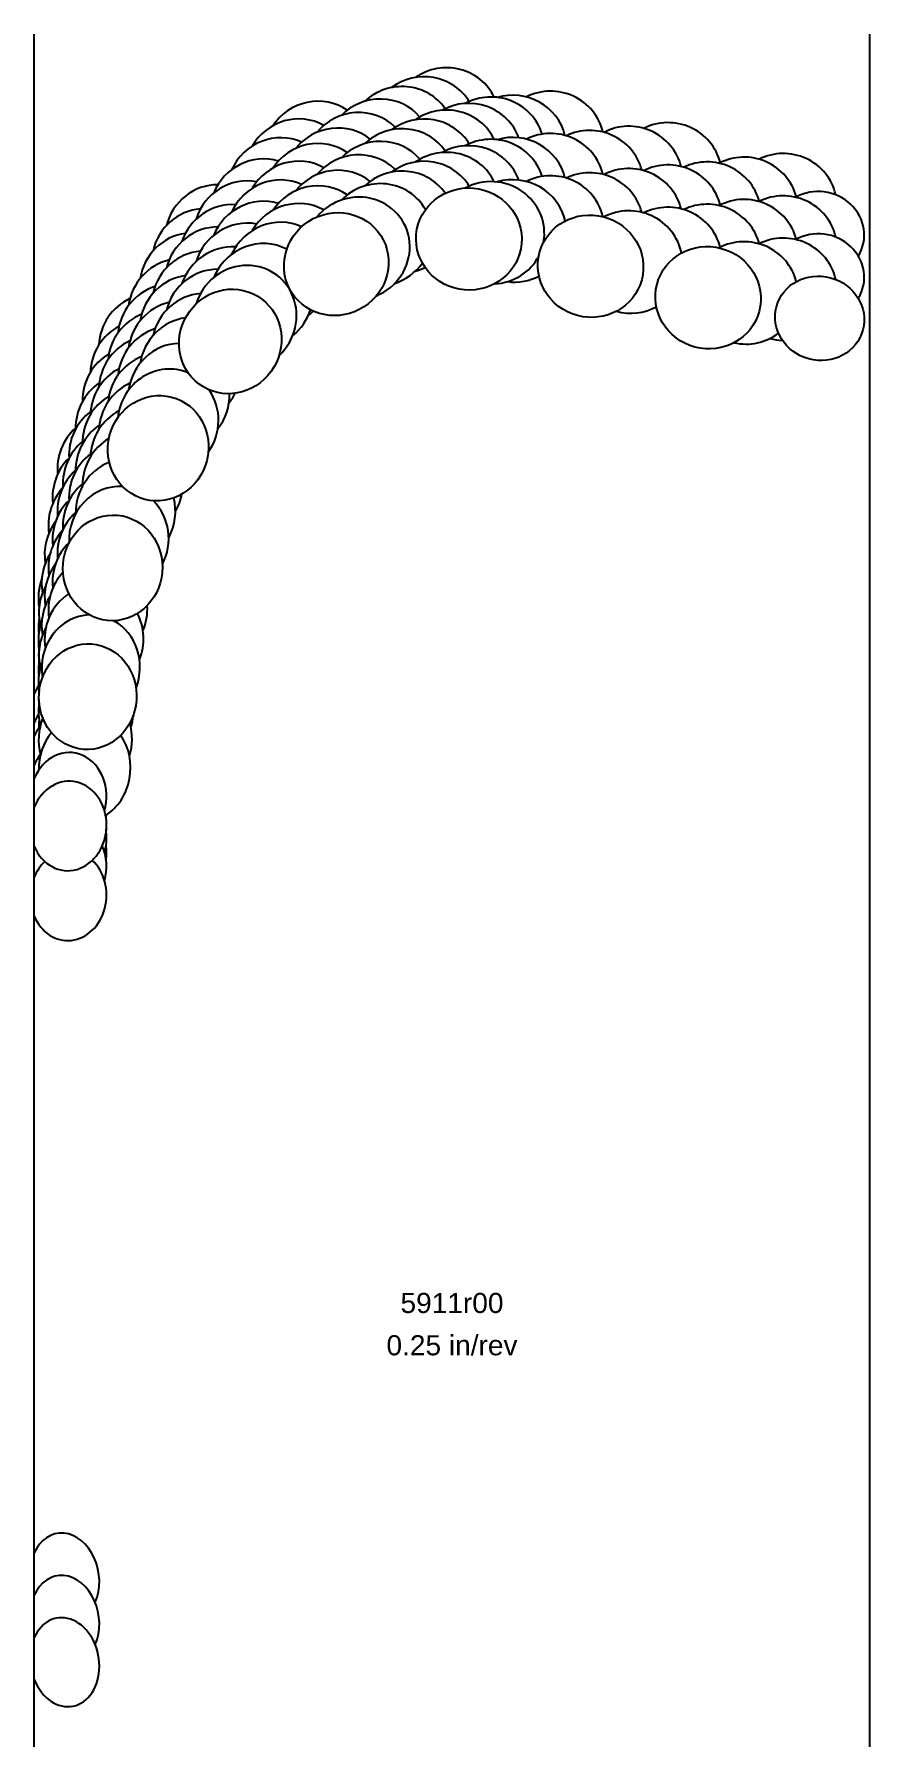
# Model space of a CAD drawing. Header units: inches. Extents: x -4.9 to 0, y -9 to 1.1.
import ezdxf
from ezdxf.enums import TextEntityAlignment as Align

# ---------------------------------------------------------------- set-up
doc = ezdxf.new("R2010")
doc.units = ezdxf.units.IN
doc.header["$MEASUREMENT"] = 0
for name, color, linetype, true_color in [('Blade_1', 30, 'Continuous', 0xff7f00), ('Blade_2', 7, 'Continuous', 0xcccc00), ('Blade_3', 7, 'Continuous', 0x00cc00), ('Blade_4', 7, 'Continuous', 0x00cccc), ('Blade_5', 7, 'Continuous', 0x0066cc), ('Blade_6', 190, 'Continuous', 0x7f00ff)]:
    doc.layers.add(name, color=color, linetype=linetype, true_color=true_color)
doc.layers.add('Gage_Line', color=7, linetype='Continuous')
doc.styles.get("Standard").update_dxf_attribs({"font": 'arial.ttf'})

msp = doc.modelspace()

# ---------------------------------------------------------------- linework, layer by layer
at = {"layer": 'Blade_1'}
for centre, major_axis, ratio, start_param, end_param in [((-2.368907, 0.4194), (0.311311, -0.027236), 0.965925835, 6.706093695, 8.469121096), ((-3.15261, 0.271252), (0.262443, 0.169647), 0.962886254, 6.592371875, 8.186470067), ((-1.649605, 0.258699), (0.301852, -0.080881), 0.965925835, 6.781018896, 8.585868336), ((-2.368907, 0.1694), (0.311311, -0.027236), 0.965925835, 6.706093695, 8.469121096), ((-3.15261, 0.021252), (0.262443, 0.169647), 0.962886254, 6.592371875, 8.186470067), ((-1.649605, 0.008699), (0.301852, -0.080881), 0.965925835, 6.781018896, 8.585868336), ((-0.955303, 0.072599), (0.301852, -0.080881), 0.965925835, 6.783580642, 8.585548392), ((-0.295801, -0.049202), (0.255487, -0.068458), 0.939692639, 6.005157253, 8.662769852), ((-3.778811, -0.186168), (0.159024, 0.269012), 0.958445739, 6.732011481, 8.067960656), ((-0.955303, -0.177401), (0.301852, -0.080881), 0.965925835, 6.783580642, 8.585548392), ((-0.295801, -0.299202), (0.255487, -0.068458), 0.939692639, 6.005157253, 8.662769852), ((-3.778811, -0.436168), (0.159024, 0.269012), 0.958445739, 6.732011481, 8.067960656), ((-4.2052, -0.817012), (0.07856, 0.302464), 0.949652662, 6.885564846, 8.019891192), ((-4.2052, -1.067012), (0.07856, 0.302464), 0.949652662, 6.885564846, 8.019891192), ((-4.4742, -1.52441), (0.029536, 0.311101), 0.94168346, 7.031692407, 8.01495352), ((-4.4742, -1.77441), (0.029536, 0.311101), 0.94168346, 7.031692407, 8.01495352), ((-4.6216, -2.285759), (0.023239, 0.311635), 0.923723105, 7.392507252, 8.180381956), ((-4.6216, -2.535759), (0.023239, 0.311635), 0.923723105, 7.392507252, 8.180381956), ((-4.735, -3.050174), (0.015703, 0.264033), 0.849544415, 7.261040143, 7.474158715), ((-4.735, -3.300174), (0.015703, 0.264033), 0.849544415, 7.184645165, 7.474158715), ((-4.735, -3.550174), (0.015703, 0.264033), 0.849544415, 2.090399513, 7.474158715), ((-4.7574, -7.993056), (-0.04593, 0.260482), 0.766044443, 3.988252605, 7.13191224), ((-4.7574, -8.243056), (-0.04593, 0.260482), 0.766044443, 3.988252605, 7.13191224), ((-4.7574, -7.993056), (-0.04593, 0.260482), 0.766044443, 8.123575153, 8.125642134), ((-4.7574, -8.493056), (-0.04593, 0.260482), 0.766044443, 1.840389845, 7.13191224), ((-4.7574, -8.243056), (-0.04593, 0.260482), 0.766044443, 8.123575153, 8.125642134)]:
    msp.add_ellipse(centre, major_axis=major_axis, ratio=ratio, start_param=start_param, end_param=end_param, dxfattribs=at)
for centre, major_axis, ratio in [((-2.368907, -0.0806), (0.311311, -0.027236), 0.965925835), ((-3.15261, -0.228748), (0.262443, 0.169647), 0.962886254), ((-1.649605, -0.241301), (0.301852, -0.080881), 0.965925835), ((-0.955303, -0.427401), (0.301852, -0.080881), 0.965925835), ((-0.295801, -0.549202), (0.255487, -0.068458), 0.939692639), ((-3.778811, -0.686168), (0.159024, 0.269012), 0.958445739), ((-4.2052, -1.317012), (0.07856, 0.302464), 0.949652662), ((-4.4742, -2.02441), (0.029536, 0.311101), 0.94168346), ((-4.6216, -2.785759), (0.023239, 0.311635), 0.923723105)]:
    msp.add_ellipse(centre, major_axis=major_axis, ratio=ratio, dxfattribs=at)
at = {"layer": 'Blade_2'}
for centre, major_axis, ratio, start_param, end_param in [((-2.2351, 0.456739), (0.307752, -0.054265), 0.965925835, 6.741397913, 8.542589113), ((-3.028009, 0.363791), (0.277104, 0.144463), 0.963535229, 6.58028176, 8.268774216), ((-2.2351, 0.206739), (0.307752, -0.054265), 0.965925835, 6.741397913, 8.542589113), ((-3.028009, 0.113791), (0.277104, 0.144463), 0.963535229, 6.58028176, 8.268774216), ((-3.691111, -0.045017), (0.175892, 0.258298), 0.95918642, 6.673997942, 8.165617834), ((-2.2351, -0.043261), (0.307752, -0.054265), 0.965925835, 6.274894893, 8.542589113), ((-3.028009, -0.136209), (0.277104, 0.144463), 0.963535229, 4.61927012, 8.268774216), ((-3.691111, -0.295017), (0.175892, 0.258298), 0.95918642, 6.673997942, 8.165617834), ((-2.2351, -0.043261), (0.307752, -0.054265), 0.965925835, 4.940426697, 5.983580599), ((-3.691111, -0.545017), (0.175892, 0.258298), 0.95918642, 4.482759513, 8.165617834), ((-4.1469, -0.66024), (0.091791, 0.298715), 0.950306893, 6.858173834, 8.062350161), ((-4.1469, -0.91024), (0.091791, 0.298715), 0.950306893, 6.858173834, 8.062350161), ((-4.1469, -1.16024), (0.091791, 0.298715), 0.950306893, 6.185707293, 8.062350161), ((-4.1469, -1.16024), (0.091791, 0.298715), 0.950306893, 4.377613347, 5.645207221), ((-4.437813, -1.355822), (0.038359, 0.310137), 0.94215872, 7.016425182, 8.037290701), ((-4.437813, -1.605822), (0.038359, 0.310137), 0.94215872, 7.016425182, 8.037290701), ((-4.437813, -1.855822), (0.038359, 0.310137), 0.94215872, 6.333832059, 8.037290701), ((-4.437813, -1.855822), (0.038359, 0.310137), 0.94215872, 4.335697339, 5.647209782), ((-4.603214, -2.114035), (0.018628, 0.311944), 0.92952148, 7.322202452, 8.095282436), ((-4.603214, -2.364035), (0.018628, 0.311944), 0.92952148, 7.322202452, 8.095282436), ((-4.603214, -2.614035), (0.018628, 0.311944), 0.92952148, 6.378884167, 8.095282436), ((-4.603214, -2.614035), (0.018628, 0.311944), 0.92952148, 4.371582251, 5.86105528), ((-4.735, -2.880035), (0.015702, 0.264034), 0.849544332, 7.266382459, 7.474157859), ((-4.735, -3.130035), (0.015702, 0.264034), 0.849544332, 7.19338831, 7.474157859), ((-4.735, -3.380035), (0.015702, 0.264034), 0.849544332, 4.45460369, 7.474157859)]:
    msp.add_ellipse(centre, major_axis=major_axis, ratio=ratio, start_param=start_param, end_param=end_param, dxfattribs=at)
at = {"layer": 'Blade_3'}
for centre, major_axis, ratio, start_param, end_param in [((-2.899809, 0.443962), (0.289935, 0.116594), 0.9641211, 6.594898185, 8.281164737), ((-2.1047, 0.467406), (0.301852, -0.080881), 0.965925835, 6.768822457, 8.421795647), ((-2.1047, 0.217406), (0.301852, -0.080881), 0.965925835, 6.768822457, 8.421795647), ((-1.418204, 0.283505), (0.301852, -0.080881), 0.965925835, 6.768486218, 8.617793941), ((-3.595211, 0.084956), (0.193468, 0.245411), 0.959952435, 6.638559865, 8.147240173), ((-2.899809, 0.193962), (0.289935, 0.116594), 0.9641211, 6.594898185, 8.281164737), ((-0.737202, 0.101004), (0.301852, -0.080881), 0.965925835, 6.774376167, 8.619231283), ((-1.418204, 0.033505), (0.301852, -0.080881), 0.965925835, 6.768486218, 8.617793941), ((-2.899809, -0.056038), (0.289935, 0.116594), 0.9641211, 6.403346348, 8.281164737), ((-2.1047, -0.032594), (0.301852, -0.080881), 0.965925835, 6.749552015, 8.421795647), ((-3.595211, -0.165044), (0.193468, 0.245411), 0.959952435, 6.638559865, 8.147240173), ((-0.737202, -0.148996), (0.301852, -0.080881), 0.965925835, 6.774376167, 8.619231283), ((-1.418204, -0.216495), (0.301852, -0.080881), 0.965925835, 6.730340364, 8.617793941), ((-3.595211, -0.415044), (0.193468, 0.245411), 0.959952435, 6.457115459, 8.147240173), ((-0.737202, -0.398996), (0.301852, -0.080881), 0.965925835, 6.774376167, 8.619231283), ((-4.082912, -0.508446), (0.097137, 0.29702), 0.955577251, 6.808515243, 8.042524207), ((-2.899809, -0.056038), (0.289935, 0.116594), 0.9641211, 4.644347644, 5.308150245), ((-2.1047, -0.032594), (0.301852, -0.080881), 0.965925835, 4.848869427, 5.468818815), ((-4.082912, -0.758446), (0.097137, 0.29702), 0.955577251, 6.808515243, 8.042524207), ((-3.595211, -0.415044), (0.193468, 0.245411), 0.959952435, 4.479898633, 5.085847562), ((-1.418204, -0.216495), (0.301852, -0.080881), 0.965925835, 4.709361698, 5.493129324), ((-4.082912, -1.008446), (0.097137, 0.29702), 0.955577251, 6.609030759, 8.042524207), ((-0.737202, -0.398996), (0.301852, -0.080881), 0.965925835, 4.75450206, 5.651690118), ((-4.398313, -1.194099), (0.046616, 0.309004), 0.94262365, 6.995401907, 8.027189922), ((-4.082912, -1.008446), (0.097137, 0.29702), 0.955577251, 4.347797664, 5.05763102), ((-4.398313, -1.444099), (0.046616, 0.309004), 0.94262365, 6.995401907, 8.027189922), ((-4.398313, -1.694099), (0.046616, 0.309004), 0.94262365, 6.772131297, 8.027189922), ((-4.398313, -1.694099), (0.046616, 0.309004), 0.94262365, 4.345467301, 5.124404063), ((-4.584114, -1.94569), (0.015307, 0.312125), 0.935206543, 7.226251536, 8.071481166), ((-4.584114, -2.19569), (0.015307, 0.312125), 0.935206543, 7.226251536, 8.071481166), ((-4.584114, -2.44569), (0.015307, 0.312125), 0.935206543, 6.867868893, 8.071481166), ((-4.584114, -2.44569), (0.015307, 0.312125), 0.935206543, 4.35878983, 5.266419293), ((-4.6397, -2.960642), (0.017606, 0.312004), 0.867825643, 7.791001917, 7.931488014), ((-4.6397, -3.210642), (0.017606, 0.312004), 0.867825643, 7.154983183, 7.931488014), ((-4.6397, -3.210642), (0.017606, 0.312004), 0.867825643, 3.68070934, 5.444084654), ((-4.735, -3.463368), (0.015279, 0.264058), 0.84939382, 4.628760793, 4.685790012), ((-4.735, -3.713368), (0.015279, 0.264058), 0.84939382, 4.628760793, 4.93828176), ((-4.735, -3.963368), (0.015279, 0.264058), 0.84939382, 2.088084226, 5.677797581), ((-4.735, -3.963368), (0.015279, 0.264058), 0.84939382, 0.741915469, 1.189539464)]:
    msp.add_ellipse(centre, major_axis=major_axis, ratio=ratio, start_param=start_param, end_param=end_param, dxfattribs=at)
at = {"layer": 'Blade_4'}
for centre, major_axis, ratio, start_param, end_param in [((-2.769308, 0.518512), (0.300069, 0.087264), 0.96463312, 6.593376637, 8.34208136), ((-3.493411, 0.211598), (0.211331, 0.230207), 0.960714794, 6.58616125, 8.184086138), ((-2.769308, 0.268512), (0.300069, 0.087264), 0.96463312, 6.593376637, 8.34208136), ((-2.769308, 0.018512), (0.300069, 0.087264), 0.96463312, 6.593376637, 8.34208136), ((-3.493411, -0.038402), (0.211331, 0.230207), 0.960714794, 6.58616125, 8.184086138), ((-3.493411, -0.288402), (0.211331, 0.230207), 0.960714794, 6.58616125, 8.184086138), ((-4.015112, -0.355279), (0.111243, 0.29203), 0.956257338, 6.758648394, 8.068675795), ((-4.015112, -0.605279), (0.111243, 0.29203), 0.956257338, 6.758648394, 8.068675795), ((-2.769308, 0.018512), (0.300069, 0.087264), 0.96463312, 4.706585337, 4.910305308), ((-4.015112, -0.855279), (0.111243, 0.29203), 0.956257338, 6.758648394, 8.068675795), ((-3.493411, -0.288402), (0.211331, 0.230207), 0.960714794, 4.512849876, 4.64252338), ((-4.355413, -1.031509), (0.047642, 0.308847), 0.948008991, 6.939566203, 8.025153657), ((-4.355413, -1.281509), (0.047642, 0.308847), 0.948008991, 6.939566203, 8.025153657), ((-4.015112, -0.855279), (0.111243, 0.29203), 0.956257338, 4.382975365, 4.604139802), ((-4.355413, -1.531509), (0.047642, 0.308847), 0.948008991, 6.939566203, 8.025153657), ((-4.561614, -1.770776), (0.019831, 0.31187), 0.935487462, 7.156327962, 8.070560327), ((-4.355413, -1.531509), (0.047642, 0.308847), 0.948008991, 4.31838045, 4.676235693), ((-4.561614, -2.020776), (0.019831, 0.31187), 0.935487462, 7.156327962, 8.070560327), ((-4.561614, -2.270776), (0.019831, 0.31187), 0.935487462, 7.133754728, 8.070560327), ((-4.561614, -2.270776), (0.019831, 0.31187), 0.935487462, 4.356131379, 4.848504019), ((-4.6357, -2.537603), (0.010048, 0.312338), 0.883399548, 7.773075647, 8.014111472), ((-4.6357, -2.787603), (0.010048, 0.312338), 0.883399548, 7.773075647, 8.014111472), ((-4.6357, -3.037603), (0.010048, 0.312338), 0.883399548, 7.466529325, 8.178755973), ((-4.6357, -3.037603), (0.010048, 0.312338), 0.883399548, 4.414559207, 5.056124027), ((-4.735, -3.543229), (0.015279, 0.264058), 0.84939382, 4.616342244, 4.931604843), ((-4.735, -3.793229), (0.015279, 0.264058), 0.84939382, 7.444720118, 7.472724771), ((-4.735, -3.793229), (0.015279, 0.264058), 0.84939382, 4.452741855, 5.258178403)]:
    msp.add_ellipse(centre, major_axis=major_axis, ratio=ratio, start_param=start_param, end_param=end_param, dxfattribs=at)
at = {"layer": 'Blade_5'}
for centre, major_axis, ratio, start_param, end_param in [((-2.637008, 0.576926), (0.307297, 0.056788), 0.965065089, 6.633476204, 8.329465387), ((-1.881006, 0.490838), (0.301852, -0.080881), 0.965925835, 6.756027525, 8.601788631), ((-3.38541, 0.323493), (0.229161, 0.212465), 0.961465645, 6.580823191, 8.16173738), ((-2.637008, 0.326926), (0.307297, 0.056788), 0.965065089, 6.633476204, 8.329465387), ((-1.186804, 0.304838), (0.301852, -0.080881), 0.965925835, 6.772681817, 8.601806684), ((-1.881006, 0.240838), (0.301852, -0.080881), 0.965925835, 6.756027525, 8.601788631), ((-0.505802, 0.122337), (0.301852, -0.080881), 0.965925835, 6.748245688, 8.601806684), ((-3.38541, 0.073493), (0.229161, 0.212465), 0.961465645, 6.580823191, 8.16173738), ((-2.637008, 0.076926), (0.307297, 0.056788), 0.965065089, 6.633476204, 8.329465387), ((-1.881006, -0.009162), (0.301852, -0.080881), 0.965925835, 6.756027525, 8.601788631), ((-1.186804, 0.054838), (0.301852, -0.080881), 0.965925835, 6.772681817, 8.601806684), ((-3.38541, -0.176507), (0.229161, 0.212465), 0.961465645, 6.580823191, 8.16173738), ((-1.186804, -0.195162), (0.301852, -0.080881), 0.965925835, 6.772681817, 8.601806684), ((-0.505802, -0.127663), (0.301852, -0.080881), 0.965925835, 6.748245688, 8.601806684), ((-3.942312, -0.212061), (0.126467, 0.285766), 0.956961004, 6.75847601, 8.05628153), ((-0.505802, -0.377663), (0.301852, -0.080881), 0.965925835, 6.748245688, 8.601806684), ((-3.942312, -0.462061), (0.126467, 0.285766), 0.956961004, 6.75847601, 8.05628153), ((-1.881006, -0.009162), (0.301852, -0.080881), 0.965925835, 4.720398659, 4.729626557), ((-3.942312, -0.712061), (0.126467, 0.285766), 0.956961004, 6.75847601, 8.05628153), ((-1.186804, -0.195162), (0.301852, -0.080881), 0.965925835, 4.694853517, 4.729896326), ((-4.309313, -0.875665), (0.057449, 0.307174), 0.948535627, 6.922623556, 8.007532141), ((-0.505802, -0.377663), (0.301852, -0.080881), 0.965925835, 4.694853517, 4.93326861), ((-4.309313, -1.125665), (0.057449, 0.307174), 0.948535627, 6.922623556, 8.007532141), ((-4.309313, -1.375665), (0.057449, 0.307174), 0.948535627, 6.922623556, 8.007532141), ((-4.536914, -1.60591), (0.024483, 0.311539), 0.935793446, 7.097690958, 8.048291418), ((-4.536914, -1.85591), (0.024483, 0.311539), 0.935793446, 7.097690958, 8.048291418), ((-4.536914, -2.10591), (0.024483, 0.311539), 0.935793446, 7.097690958, 8.048291418), ((-4.632, -2.371418), (0.012679, 0.312243), 0.898002143, 7.732582955, 8.017342425), ((-4.632, -2.621418), (0.012679, 0.312243), 0.898002143, 7.732582955, 8.017342425), ((-4.632, -2.871418), (0.012679, 0.312243), 0.898002143, 7.732582955, 8.172816618), ((-4.632, -2.871418), (0.012679, 0.312243), 0.898002143, 4.433090126, 4.672467942), ((-4.735, -3.630035), (0.015703, 0.264033), 0.849544415, 4.467878246, 4.933928215)]:
    msp.add_ellipse(centre, major_axis=major_axis, ratio=ratio, start_param=start_param, end_param=end_param, dxfattribs=at)
at = {"layer": 'Blade_6'}
for centre, major_axis, ratio, start_param, end_param in [((-2.503308, 0.629923), (0.310049, 0.039066), 0.96541263, 6.592823653, 8.34820455), ((-3.27161, 0.428758), (0.246225, 0.19243), 0.962194595, 6.570401347, 8.189812034), ((-2.503308, 0.379923), (0.310049, 0.039066), 0.96541263, 6.592823653, 8.34820455), ((-3.27161, 0.178758), (0.246225, 0.19243), 0.962194595, 6.570401347, 8.189812034), ((-2.503308, 0.129923), (0.310049, 0.039066), 0.96541263, 6.592823653, 8.34820455), ((-3.864512, -0.069175), (0.142215, 0.278264), 0.957684421, 6.731467118, 8.088518982), ((-3.27161, -0.071242), (0.246225, 0.19243), 0.962194595, 6.570401347, 8.189812034), ((-3.864512, -0.319175), (0.142215, 0.278264), 0.957684421, 6.731467118, 8.088518982), ((-3.864512, -0.569175), (0.142215, 0.278264), 0.957684421, 6.731467118, 8.088518982), ((-4.258913, -0.718054), (0.068012, 0.305009), 0.949097459, 6.902961769, 8.025694779), ((-4.258913, -0.968054), (0.068012, 0.305009), 0.949097459, 6.902961769, 8.025694779), ((-4.258913, -1.218054), (0.068012, 0.305009), 0.949097459, 6.902961769, 8.025694779), ((-4.506514, -1.437378), (0.023506, 0.311615), 0.941331616, 7.050767547, 8.032073282), ((-4.506514, -1.687378), (0.023506, 0.311615), 0.941331616, 7.050767547, 8.032073282), ((-4.506514, -1.937378), (0.023506, 0.311615), 0.941331616, 7.050767547, 8.032073282), ((-4.6286, -2.201752), (0.013571, 0.312205), 0.911408491, 7.51431076, 8.078247099), ((-4.6286, -2.451752), (0.013571, 0.312205), 0.911408491, 7.51431076, 8.078247099), ((-4.6286, -2.701752), (0.013571, 0.312205), 0.911408491, 7.51431076, 8.078247099), ((-4.735, -3.463368), (0.015703, 0.264033), 0.849544415, 4.617326109, 4.687255504)]:
    msp.add_ellipse(centre, major_axis=major_axis, ratio=ratio, start_param=start_param, end_param=end_param, dxfattribs=at)
at = {"layer": 'Gage_Line'}
for p, q in [((-4.9375, -8.993056), (-4.9375, 1.129923)), ((0, -8.993056), (0, 1.129923))]:
    msp.add_line(p, q, dxfattribs=at)

# ---------------------------------------------------------------- texts
for s, p in [('5911r00', (-2.46875, -6.369792)), ('0.25 in/rev', (-2.46875, -6.619792))]:
    msp.add_text(s, height=0.11875).set_placement(p, align=Align.MIDDLE_CENTER)

doc.saveas('drawing.dxf')
